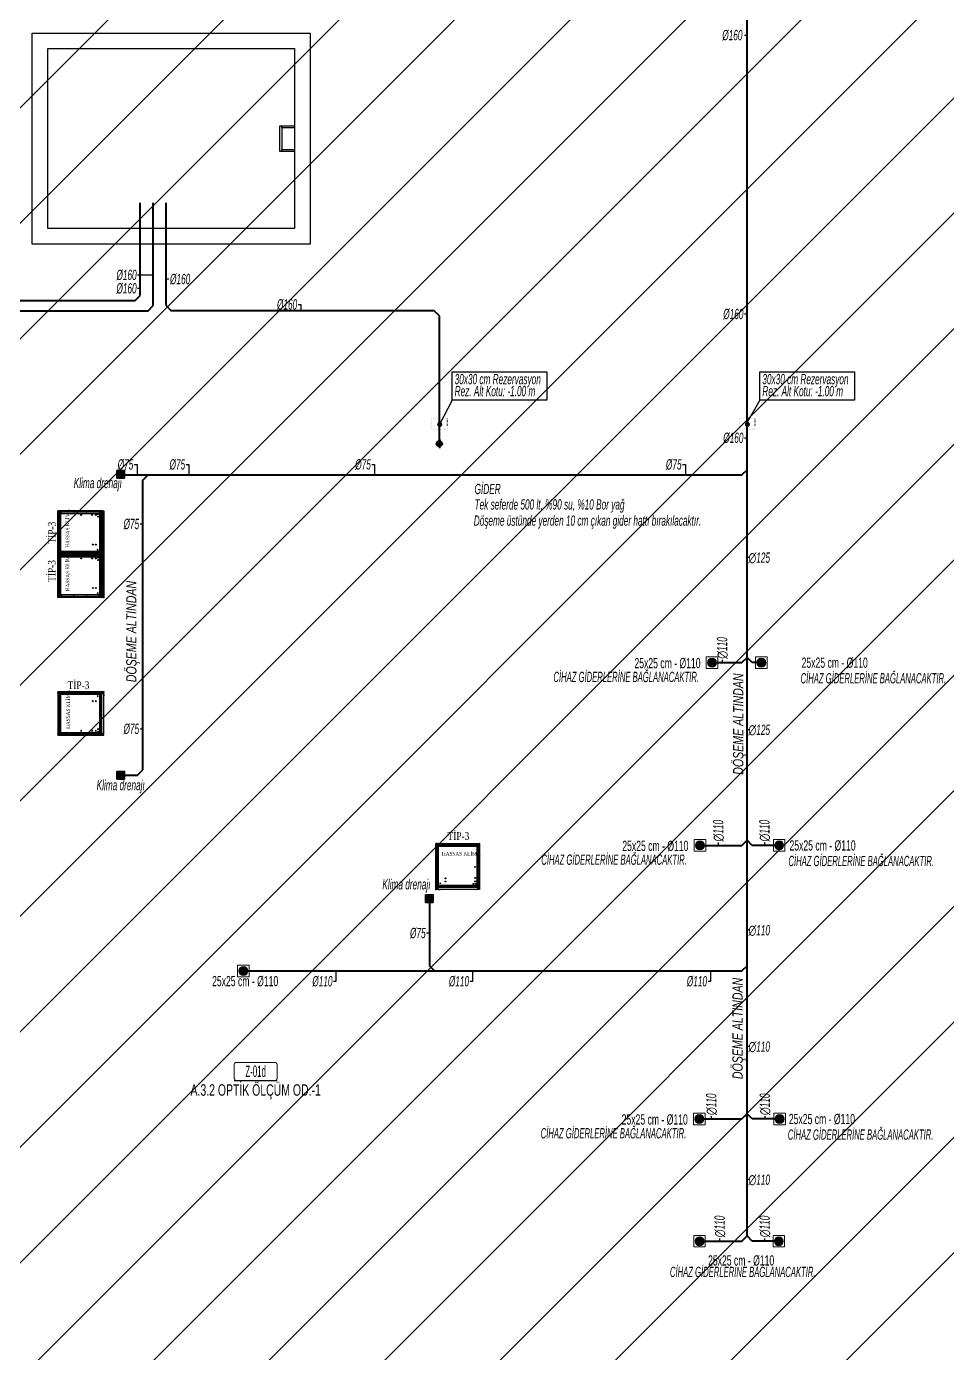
# Model space of a CAD drawing. Header units: centimetres. Extents: x 372964 to 529194, y 28783 to 59011.
# Drawn here: x 494564 to 496354, y 55016 to 57595 of the extents above; entities that cross this region are included whole.
import ezdxf
from ezdxf.enums import TextEntityAlignment as Align
from ezdxf.lldxf.tags import DXFTag

# ---------------------------------------------------------------- set-up
doc = ezdxf.new("R2010")
doc.units = ezdxf.units.CM
doc.linetypes.add('DOT', pattern=[0.25, 0, -0.25])
doc.layers.get('0').update_dxf_attribs({"lineweight": 9})
for name, color, linetype in [('-M-MAHAL-DEBILER', 7, 'Continuous'), ('-M-MAHAL-ETIKET-NOT', 7, 'Continuous'), ('-M-MAHAL-ETIKET-NOTM', 7, 'Continuous'), ('-M-MAHAL-ETK-', 7, 'Continuous'), ('-M-MAHAL-HAVA-DEGISIM', 7, 'Continuous'), ('-M-MAHAL-NO', 7, 'Continuous'), ('-M-MAHAL-NOM', 7, 'Continuous')]:
    doc.layers.add(name, color=color, linetype=linetype)
for name, color, linetype, lineweight in [('0-KRCN REZ.', 4, 'Continuous', 30), ('0-KRCN-HVL-SANTRAL', 11, 'Continuous', 30), ('0-KRCN-M_PİSSU', 111, 'Continuous', 5), ('0-KRCN-SHT-CİHAZ NOTU', 3, 'Continuous', 35), ('0-KRCN-SHT-PİSSU-BORU', 220, 'PISSU_LINE50', 40), ('0-KRCN-SHT-SÜZGEÇBANYO', 171, 'Continuous', 35), ('0-KRCN-SHT-YAZI-ÇAP-PİSSU', 41, 'Continuous', 30), ('0-MEKANİK İSTERLER', 6, 'Continuous', 25), ('0-MEKANİK NOTLAR', 4, 'Continuous', 25)]:
    doc.layers.add(name, color=color, linetype=linetype, lineweight=lineweight)
doc.styles.add('-M-ISSO-TEXT-TTF', font='ARIALN.TTF')
doc.styles.add('-M-MHLETK-NOT', font='romans.shx', dxfattribs={"width": 0.7})
doc.styles.add('-M-MHLETK-TEXT', font='ARIALN.TTF', dxfattribs={"width": 0.7})
doc.styles.add('MUF', font='isocpeur.ttf')
doc.styles.get("Standard").update_dxf_attribs({"font": 'ISOCP.SHX'})
doc.styles.add('YAZI', font='times.ttf')
doc.styles.add('ÇAP', font='arial.ttf', dxfattribs={"height": 18})
doc.styles.add('ÇAP-2', font='ARIALNBI.TTF')
doc.linetypes.add('PISSU_LINE50', pattern='A,50,-10,["C",MUF,S=10,R=0,X=1,Y=-5],0', length=60)
tags = doc.linetypes.add('PİSSU', pattern='A,1.5,-0.2,[")",Standard,S=0.2,R=0,X=-0.04,Y=-0.1],-0.03', length=1.73).pattern_tags.tags
tags[15:16] = [DXFTag(74, 4), DXFTag(75, 0), DXFTag(340, '0'), DXFTag(46, 1.0), DXFTag(50, 0.0), DXFTag(44, 0.0), DXFTag(45, 0.0)]
tags[4:5] = [DXFTag(74, 4), DXFTag(75, 0), DXFTag(340, '0'), DXFTag(46, 1.0), DXFTag(50, 0.0), DXFTag(44, 0.0), DXFTag(45, 0.0)]

# ---------------------------------------------------------------- blocks, each defined once
blk = doc.blocks.new('M-MHLETK-YNG')
at = {"layer": '-M-MAHAL-ETIKET-NOTM', "color": 3, "style": '-M-ISSO-TEXT-TTF', "width": 0.8, "flags": 8}
blk.add_attdef('MAH-ADI2', text='', height=1.11, dxfattribs=at).set_placement((0, -2.55), align=Align.MIDDLE_CENTER)
at = {"layer": '-M-MAHAL-HAVA-DEGISIM', "style": '-M-MHLETK-NOT', "width": 0.5, "flags": 8}
blk.add_attdef('HAVADEG', text='', height=0.6, dxfattribs=at).set_placement((0, 3.61), align=Align.MIDDLE_CENTER)
blk.add_wipeout([(-2.08, 1.74), (2.08, 1.74), (2.08, 0), (-2.08, 0)]).dxf.layer = '-M-MAHAL-ETK-'
at = {"layer": '-M-MAHAL-ETK-', "color": 0}
for p, q in [((-2.08, 0), (2.08, 0)), ((-1.16, 0), (-1.16, 0))]:
    blk.add_line(p, q, dxfattribs=at)
blk.add_lwpolyline([(-1.88, 1.74, 0.1, 0.1, 0), (1.88, 1.74, 0.1, 0.1, -0.414214), (2.08, 1.54, 0.1, 0.1, 0), (2.08, 0.2, 0.1, 0.1, -0.414214), (1.88, 0, 0.1, 0.1, 0), (-1.88, 0, 0.1, 0.1, -0.414214), (-2.08, 0.2, 0.1, 0.1, 0), (-2.08, 1.54, 0.1, 0.1, -0.414214)], format="xyseb", close=True, dxfattribs=at)
at = {"layer": '-M-MAHAL-DEBILER', "color": 4, "style": '-M-MHLETK-NOT', "width": 0.5, "flags": 8}
blk.add_attdef('DEBIS', text='', height=0.4, dxfattribs=at).set_placement((-2.17, 2.15), align=Align.MIDDLE_CENTER)
at = {"layer": '-M-MAHAL-DEBILER', "color": 191, "style": '-M-MHLETK-NOT', "width": 0.5, "flags": 8}
blk.add_attdef('DEBIR', text='', height=0.4, dxfattribs=at).set_placement((-1.61, 2.15), align=Align.MIDDLE_CENTER)
at = {"layer": '-M-MAHAL-DEBILER', "color": 31, "style": '-M-MHLETK-NOT', "width": 0.5, "flags": 8}
blk.add_attdef('DEBIF', text='', height=0.4, dxfattribs=at).set_placement((1.59, 2.15), align=Align.MIDDLE_CENTER)
at = {"layer": '-M-MAHAL-DEBILER', "color": 1, "style": '-M-MHLETK-NOT', "width": 0.5, "flags": 8}
blk.add_attdef('DEBIE', text='', height=0.4, dxfattribs=at).set_placement((2.32, 2.15), align=Align.MIDDLE_CENTER)
at = {"layer": '-M-MAHAL-ETIKET-NOT', "color": 3}
for tag, height, style, width, flags, p in [('KIS', 0.04, '-M-MHLETK-NOT', 0.5, 9, (-2.59, 1.62)), ('ALAN', 0.04, '-M-MHLETK-NOT', 0.5, 9, (-2.58, 1.56)), ('RH', 0.04, '-M-MHLETK-NOT', 0.5, 9, (-2.39, 1.62)), ('YUKSEKLIK', 0.04, '-M-MHLETK-NOT', 0.5, 9, (-2.32, 1.56)), ('YAZ', 0.04, '-M-MHLETK-NOT', 0.5, 9, (-2.18, 1.62)), ('MAH-ADI', 1.11, '-M-ISSO-TEXT-TTF', 0.8, 8, (0, -0.93))]:
    blk.add_attdef(tag, text='', height=height, dxfattribs=dict(at, style=style, width=width, flags=flags)).set_placement(p, align=Align.MIDDLE_CENTER)
at = {"layer": '-M-MAHAL-ETIKET-NOT', "color": 3, "style": '-M-MHLETK-NOT', "width": 0.5, "flags": 9}
for tag, p, height in [('HL', (-2.62, 1.49), 0.0286), ('KLKTR', (-2.62, 1.42), 0.04), ('RDY-BOY1', (-2.61, 1.37), 0.0286), ('RDY-BOY2', (-2.61, 1.32), 0.0286), ('RDY-BOY3', (-2.61, 1.27), 0.0286), ('HLA', (-2.52, 1.49), 0.0286), ('RDY-TIP1', (-2.5, 1.37), 0.0286), ('RDY-TIP2', (-2.5, 1.32), 0.0286), ('RDY-TIP3', (-2.5, 1.27), 0.0286), ('RDY-ADET1', (-2.39, 1.37), 0.0286), ('RDY-ADET2', (-2.39, 1.32), 0.0286), ('RDY-ADET3', (-2.39, 1.27), 0.0286), ('RDY-ISI1', (-2.27, 1.37), 0.0286), ('RDY-ISI2', (-2.27, 1.32), 0.0286), ('RDY-ISI3', (-2.27, 1.27), 0.0286), ('SHG', (-2.23, 1.49), 0.0286), ('AHU', (-2.23, 1.44), 0.0286), ('LHG', (-2.13, 1.49), 0.0286), ('RDY-BNP1', (-2.1, 1.37), 0.0286), ('RDY-BNP2', (-2.1, 1.32), 0.0286), ('RDY-BNP3', (-2.1, 1.27), 0.0286), ('HG', (-2.04, 1.49), 0.0286), ('HGA', (-1.96, 1.49), 0.0286), ('EF', (-1.96, 1.44), 0.0286), ('RDY-BNK1', (-1.96, 1.37), 0.0286), ('RDY-BNK2', (-1.96, 1.32), 0.0286), ('RDY-BNK3', (-1.96, 1.27), 0.0286), ('RDY-BOY4', (-2.61, 1.22), 0.0286), ('KON-BOY1', (-2.61, 1.14), 0.0286), ('KON-BOY2', (-2.61, 1.09), 0.0286), ('KON-BOY3', (-2.61, 1.04), 0.0286), ('FCU-TIP1', (-2.61, 0.96), 0.0286), ('FCU-TIP2', (-2.61, 0.91), 0.0286), ('FCU-TIP3', (-2.61, 0.86), 0.0286), ('VRV-TIP1', (-2.61, 0.76), 0.0286), ('VRV-TIP2', (-2.61, 0.71), 0.0286), ('FCU-ADET1', (-2.52, 0.96), 0.0286), ('FCU-ADET2', (-2.52, 0.91), 0.0286), ('FCU-ADET3', (-2.52, 0.86), 0.0286), ('VRV-ADET1', (-2.52, 0.76), 0.0286), ('VRV-ADET2', (-2.52, 0.71), 0.0286), ('RDY-TIP4', (-2.5, 1.22), 0.0286), ('KON-TIP1', (-2.5, 1.14), 0.0286), ('KON-TIP2', (-2.5, 1.09), 0.0286), ('KON-TIP3', (-2.5, 1.04), 0.0286), ('FCU-KAP1', (-2.4, 0.96), 0.0286), ('FCU-KAP2', (-2.4, 0.91), 0.0286), ('FCU-KAP3', (-2.4, 0.86), 0.0286), ('VRV-KAP1', (-2.4, 0.76), 0.0286), ('VRV-KAP2', (-2.4, 0.71), 0.0286), ('RDY-ADET4', (-2.39, 1.22), 0.0286), ('KON-ADET1', (-2.39, 1.14), 0.0286), ('KON-ADET2', (-2.39, 1.09), 0.0286), ('KON-ADET3', (-2.39, 1.04), 0.0286), ('FCU-DUY1', (-2.27, 0.96), 0.0286), ('FCU-DUY2', (-2.27, 0.91), 0.0286), ('FCU-DUY3', (-2.27, 0.86), 0.0286), ('VRV-DUY1', (-2.27, 0.76), 0.0286), ('VRV-DUY2', (-2.27, 0.71), 0.0286), ('RDY-ISI4', (-2.27, 1.22), 0.0286), ('KON-ISI1', (-2.27, 1.14), 0.0286), ('KON-ISI2', (-2.27, 1.09), 0.0286), ('KON-ISI3', (-2.27, 1.04), 0.0286), ('FCU-SOG1', (-2.15, 0.96), 0.0286), ('FCU-SOG2', (-2.15, 0.91), 0.0286), ('FCU-SOG3', (-2.15, 0.86), 0.0286), ('VRV-SOG1', (-2.15, 0.76), 0.0286), ('VRV-SOG2', (-2.15, 0.71), 0.0286), ('RDY-BNP4', (-2.1, 1.22), 0.0286), ('KON-BNP1', (-2.1, 1.14), 0.0286), ('KON-BNP2', (-2.1, 1.09), 0.0286), ('KON-BNP3', (-2.1, 1.04), 0.0286), ('FCU-ISI1', (-2.04, 0.96), 0.0286), ('FCU-ISI2', (-2.04, 0.91), 0.0286), ('FCU-ISI3', (-2.04, 0.86), 0.0286), ('VRV-ISI1', (-2.04, 0.76), 0.0286), ('VRV-ISI2', (-2.04, 0.71), 0.0286), ('RDY-BNK4', (-1.96, 1.22), 0.0286), ('KON-BNK1', (-1.96, 1.14), 0.0286), ('KON-BNK2', (-1.96, 1.09), 0.0286), ('KON-BNK3', (-1.96, 1.04), 0.0286), ('FCU-DEBI1', (-1.95, 0.96), 0.0286), ('FCU-DEBI2', (-1.95, 0.91), 0.0286), ('FCU-DEBI3', (-1.95, 0.86), 0.0286), ('VRV-DEBI1', (-1.95, 0.76), 0.0286), ('VRV-DEBI2', (-1.95, 0.71), 0.0286), ('FCU-BNP1', (-1.83, 0.96), 0.0286), ('FCU-BNP2', (-1.83, 0.91), 0.0286), ('FCU-BNP3', (-1.83, 0.86), 0.0286), ('VRV-BNP1', (-1.83, 0.76), 0.0286), ('VRV-BNP2', (-1.83, 0.71), 0.0286), ('FCU-BNK1', (-1.61, 0.96), 0.0286), ('FCU-BNK2', (-1.61, 0.91), 0.0286), ('FCU-BNK3', (-1.61, 0.86), 0.0286), ('VRV-BNK1', (-1.61, 0.76), 0.0286), ('VRV-BNK2', (-1.61, 0.71), 0.0286)]:
    blk.add_attdef(tag, p, '', height=height, dxfattribs=at)
at = {"layer": '-M-MAHAL-HAVA-DEGISIM', "style": '-M-MHLETK-NOT', "width": 0.5, "flags": 8}
blk.add_attdef('HAVA', text='', height=0.6, dxfattribs=at).set_placement((0, 2.4), align=Align.MIDDLE_CENTER)
at = {"layer": '-M-MAHAL-NO', "color": 7, "style": '-M-MHLETK-TEXT', "width": 0.6, "flags": 8}
blk.add_attdef('MAH-NO', text='', height=1.11, dxfattribs=at).set_placement((0, 0.89), align=Align.MIDDLE_CENTER)
at = {"layer": '-M-MAHAL-NOM', "color": 7, "style": '-M-MHLETK-TEXT', "width": 0.6, "flags": 8}
blk.add_attdef('MAH-NOM', text='', height=1.11, dxfattribs=at).set_placement((0, 0.89), align=Align.MIDDLE_CENTER)
blk = doc.blocks.new('G$C18012375')
at = {"layer": '0-KRCN-SHT-PİSSU-BORU', "color": 30}
for p, q in [((0, 9), (0, -9)), ((0, 0), (0, 5))]:
    blk.add_line(p, q, dxfattribs=at)
blk.add_circle((0, 0), 5, dxfattribs=at)
for centre, start, end in [((0, -2.5), 90, 270), ((0, 2.5), 270, 90)]:
    blk.add_arc(centre, 2.5, start, end, dxfattribs=at)
at = {"layer": '0-KRCN-SHT-YAZI-ÇAP-PİSSU', "color": 30, "linetype": 'Continuous'}
blk.add_line((-7.5, 0), (7.5, 0), dxfattribs=at)
blk = doc.blocks.new('G$CAA6DA624')
at = {"layer": '0-KRCN-SHT-YAZI-ÇAP-PİSSU', "linetype": 'Continuous'}
blk.add_lwpolyline([(0, 54.6), (184, 54.6), (184, -0.1), (0, 0)], close=True, dxfattribs=at)
at = {"layer": '0-KRCN-SHT-YAZI-ÇAP-PİSSU', "linetype": 'Continuous', "style": 'ÇAP-2', "width": 0.7}
for s, p in [('30x30 cm Rezervasyon', (5.1, 30.7)), ('Rez. Alt Kotu: -1.00 m', (5.1, 7.4))]:
    blk.add_text(s, height=20, dxfattribs=at).set_placement(p)
blk = doc.blocks.new('A$C54E7696C')
at = {"layer": '0-KRCN-M_PİSSU', "color": 41}
for p, q in [((13.3, 7.5), (1.7, 7.5)), ((13.1, 9.1), (1.9, 9.1)), ((13.1, 5.9), (1.9, 5.9)), ((12.4, 4.3), (2.6, 4.3)), ((12.3, 10.7), (2.7, 10.7)), ((10.9, 2.7), (4.1, 2.7)), ((10.7, 12.3), (4.3, 12.3))]:
    blk.add_line(p, q, dxfattribs=at)
at = {"layer": '0-KRCN-M_PİSSU'}
blk.add_lwpolyline([(15, 0), (0, 0), (0, 15), (15, 15)], close=True, dxfattribs=at)
at = {"layer": '0-KRCN-M_PİSSU', "color": 41}
blk.add_circle((7.5, 7.4), 5.83, dxfattribs=at)
blk = doc.blocks.new('*U36')
at = {"layer": '0-KRCN-M_PİSSU', "color": 124}
blk.add_circle((0, 0), 8, dxfattribs=at)
at = {"layer": '0-KRCN-M_PİSSU', "color": 41}
for radius in [6.75, 5.25, 3.75, 2.25, 0.75]:
    blk.add_circle((0, 0), radius, dxfattribs=at)
blk = doc.blocks.new('A$C599c51df')
at = {"layer": '0-KRCN-M_PİSSU', "xscale": 1.493337490610429, "yscale": 1.493337490610429, "zscale": 1.493337490610429}
blk.add_blockref('A$C54E7696C', (0, 0), dxfattribs=at)
at = {"layer": '0-KRCN-M_PİSSU', "xscale": -1, "rotation": 180}
blk.add_blockref('*U36', (11.2, 11.2), dxfattribs=at)
blk = doc.blocks.new('SE2')
at = {"layer": '0-KRCN-HVL-SANTRAL', "color": 7, "linetype": 'Continuous'}
for p, q in [((270.7, 172.9), (270.7, 258.3)), ((270.7, 258.3), (270.9, 258.3)), ((273, 258.5), (270.9, 258.5)), ((270.9, 258.5), (270.9, 258.4)), ((273, 258.4), (270.9, 258.4)), ((270.9, 258.3), (270.9, 258.3)), ((270.9, 258.3), (273, 258.3)), ((270.9, 172.9), (270.9, 258.3)), ((273, 258.3), (273, 254.7)), ((273.1, 254.8), (273.1, 258.3)), ((273.2, 258.3), (273.3, 258.3)), ((273.2, 254.8), (273.2, 258.3)), ((273.3, 256.8), (273.3, 258.3)), ((352.6, 258.3), (273.3, 258.3)), ((273.3, 258.3), (273.3, 256.8)), ((273.4, 258.5), (352.5, 258.5)), ((352.7, 258.3), (352.6, 258.3)), ((352.6, 258.3), (352.6, 256.8)), ((352.6, 256.8), (352.6, 258.3)), ((352.7, 254.8), (352.7, 258.3)), ((354.9, 258.3), (352.8, 258.3)), ((352.8, 258.3), (352.8, 254.7)), ((352.8, 254.8), (352.8, 258.3)), ((352.9, 258.5), (354.9, 258.5)), ((352.9, 258.4), (354.9, 258.4)), ((354.9, 258.5), (354.9, 258.4)), ((354.9, 172.9), (354.9, 258.3)), ((354.9, 258.3), (354.9, 258.3)), ((355.1, 258.3), (354.9, 258.3)), ((355.1, 172.9), (355.1, 258.3)), ((273, 254.7), (273, 254.7)), ((273, 254.7), (273, 254.7)), ((273, 254.7), (273.2, 254.7)), ((273, 176.2), (273, 254.7)), ((273.1, 254.8), (273.2, 254.8)), ((273.2, 256.8), (273.3, 256.8)), ((273.9, 256.3), (273.2, 256.3)), ((352.7, 255.9), (273.2, 255.9)), ((273.2, 254.7), (273.2, 254.8)), ((273.2, 254.7), (273.2, 176.2)), ((275.8, 253.3), (273.2, 253.3)), ((352.6, 256.8), (273.3, 256.8)), ((273.4, 256.6), (273.4, 256.6)), ((352.5, 256.6), (273.4, 256.6)), ((275.9, 253.3), (273.6, 253.3)), ((273.6, 253.3), (273.6, 177.3)), ((273.9, 256.5), (273.9, 256.6)), ((351.9, 256.5), (273.9, 256.5)), ((273.9, 256.2), (273.9, 256.5)), ((351.9, 256.2), (273.9, 256.2)), ((274.2, 256.6), (274.2, 256.5)), ((274.2, 256.5), (351.6, 256.5)), ((276.1, 254), (275.8, 254)), ((275.8, 254), (275.8, 253.3)), ((275.9, 177.3), (275.9, 253.3)), ((276.1, 253.7), (276.1, 254)), ((276.1, 253.7), (349.7, 253.7)), ((276.1, 253.3), (276.1, 253.7)), ((349.7, 253.3), (276.1, 253.3)), ((349.7, 254), (350, 254)), ((349.7, 253.7), (349.7, 254)), ((349.7, 253.3), (349.7, 253.7)), ((352.3, 253.3), (349.9, 253.3)), ((349.9, 253.3), (349.9, 177.3)), ((350, 254), (350, 253.3)), ((352.7, 253.3), (350, 253.3)), ((351.6, 256.5), (351.6, 256.6)), ((351.9, 256.6), (351.9, 256.5)), ((351.9, 256.2), (351.9, 256.5)), ((352.7, 256.3), (351.9, 256.3)), ((352.3, 177.3), (352.3, 253.3)), ((352.5, 256.6), (352.5, 256.6)), ((352.7, 256.8), (352.6, 256.8)), ((352.7, 254.7), (352.7, 254.8)), ((352.8, 254.8), (352.7, 254.8)), ((352.9, 254.7), (352.7, 254.7)), ((352.7, 254.7), (352.7, 176.2)), ((352.9, 254.7), (352.8, 254.7)), ((352.9, 254.7), (352.9, 254.7)), ((352.9, 176.2), (352.9, 254.7)), ((270.7, 172.9), (270.9, 172.9)), ((270.9, 172.8), (270.9, 172.9)), ((270.9, 172.8), (272.7, 172.8)), ((270.9, 172.7), (270.9, 172.8)), ((272.8, 172.8), (270.9, 172.8)), ((270.9, 172.7), (272.7, 172.7)), ((272.8, 174.5), (272.8, 172.8)), ((273.2, 174.5), (272.8, 174.5)), ((272.8, 174.4), (273.8, 174.3)), ((273, 174.3), (272.8, 174.3)), ((273.7, 174.3), (272.8, 174.3)), ((272.8, 172.9), (272.8, 174.1)), ((272.9, 172.9), (272.9, 174.1)), ((273, 176.2), (273.2, 176.2)), ((273, 176.2), (273, 176.2)), ((273.2, 176.2), (273, 176.2)), ((273, 174.3), (273.6, 174.3)), ((273, 174.2), (273.6, 174.2)), ((273.2, 177.3), (275.8, 177.3)), ((273.2, 176.2), (273.2, 176.2)), ((273.2, 176.2), (273.2, 174.5)), ((273.2, 174.8), (274, 174.7)), ((273.2, 173.5), (273.2, 171.9)), ((273.3, 173.5), (273.3, 171.9)), ((273.3, 171.8), (275.3, 169.5)), ((274, 173.7), (273.4, 173.7)), ((274, 173.6), (273.4, 173.6)), ((274.2, 173.5), (273.4, 173.5)), ((273.4, 173.5), (273.4, 171.9)), ((273.4, 171.9), (275.4, 169.6)), ((273.4, 171.9), (275.4, 169.7)), ((273.5, 173.8), (273.5, 173.7)), ((352.3, 173.8), (273.5, 173.8)), ((273.6, 177.3), (275.9, 177.3)), ((273.7, 174.3), (273.6, 174.3)), ((273.6, 174.3), (273.6, 174.2)), ((273.8, 173.5), (274, 173.5)), ((274, 174.7), (273.9, 174.4)), ((274, 174.7), (274.2, 174.7)), ((274, 173.6), (274, 173.7)), ((274, 173.7), (274.2, 173.7)), ((274, 173.5), (274, 173.6)), ((274.1, 173.5), (274.1, 173.6)), ((274.2, 173.6), (274.1, 173.6)), ((274.2, 174.7), (352.7, 174.7)), ((274.2, 174.7), (275, 174.7)), ((274.2, 174.7), (274.2, 174.5)), ((351.7, 174.5), (274.2, 174.5)), ((274.2, 174.5), (274.2, 174.5)), ((274.2, 173.7), (351.7, 173.7)), ((274.2, 173.7), (274.2, 173.5)), ((274.2, 173.5), (274.2, 173.5)), ((274.2, 173.5), (274.2, 173.5)), ((274.2, 173.5), (274.2, 173.5)), ((351.7, 173.5), (274.2, 173.5)), ((275, 174.5), (275, 174.7)), ((275.4, 174.5), (275.5, 174.5)), ((275.4, 169.7), (275.5, 169.7)), ((275.5, 169.7), (275.5, 169.7)), ((275.5, 169.7), (350.4, 169.7)), ((275.5, 169.7), (275.5, 169.5)), ((275.5, 169.6), (275.5, 169.6)), ((275.5, 169.6), (275.5, 169.5)), ((275.5, 169.5), (275.5, 169.5)), ((350.4, 169.5), (275.5, 169.5)), ((275.8, 176.6), (275.8, 177.3)), ((276.1, 176.6), (275.8, 176.6)), ((275.8, 169.5), (275.8, 169.3)), ((278.6, 169.3), (275.8, 169.3)), ((275.8, 169.3), (278.6, 169.3)), ((275.8, 169.3), (276.1, 169)), ((276.1, 177.3), (349.7, 177.3)), ((276.1, 177.3), (276.1, 176.9)), ((276.1, 176.9), (276.1, 176.6)), ((349.7, 176.9), (276.1, 176.9)), ((278.3, 169), (276.1, 169)), ((276.2, 169), (278.3, 169)), ((278.3, 169), (278.6, 169.3)), ((278.6, 169.3), (278.6, 169.5)), ((315.3, 169.5), (315.3, 169)), ((315.9, 169), (315.3, 169)), ((315.9, 169), (315.9, 169.5)), ((333.4, 169), (315.9, 169)), ((333.4, 169.5), (333.4, 169)), ((334, 169), (333.4, 169)), ((334, 169), (334, 169.5)), ((349.7, 177.3), (349.7, 176.9)), ((349.7, 176.9), (349.7, 176.6)), ((349.7, 176.6), (350, 176.6)), ((349.9, 177.3), (352.3, 177.3)), ((350, 177.3), (352.7, 177.3)), ((350, 176.6), (350, 177.3)), ((350.4, 169.7), (350.4, 169.5)), ((350.4, 169.7), (350.4, 169.7)), ((350.4, 169.7), (350.5, 169.7)), ((350.4, 169.6), (350.4, 169.5)), ((350.4, 169.6), (350.4, 169.6)), ((350.4, 169.5), (350.4, 169.5)), ((350.5, 169.6), (352.5, 171.9)), ((350.5, 169.7), (352.5, 171.9)), ((350.5, 169.5), (352.6, 171.8)), ((351, 170.2), (351, 170.3)), ((351.7, 169.6), (351.1, 170.2)), ((351.2, 170.3), (351.4, 170.1)), ((352.4, 169.6), (351.4, 170.5)), ((351.4, 170.1), (351.6, 170.3)), ((351.7, 173.5), (351.7, 173.7)), ((351.7, 173.7), (351.8, 173.7)), ((351.7, 173.5), (351.7, 173.6)), ((351.7, 173.6), (351.7, 173.6)), ((352.5, 173.5), (351.7, 173.5)), ((351.7, 173.5), (351.7, 173.5)), ((351.7, 173.5), (351.7, 173.5)), ((351.7, 173.5), (351.7, 173.5)), ((352, 169.9), (351.7, 169.6)), ((351.7, 169.6), (352, 169.9)), ((351.7, 169.6), (351.7, 169.6)), ((352.4, 173.7), (351.8, 173.7)), ((351.8, 173.6), (351.8, 173.7)), ((352.4, 173.6), (351.8, 173.6)), ((351.8, 173.5), (351.8, 173.6)), ((351.8, 173.5), (352, 173.5)), ((352, 171.3), (351.9, 171.3)), ((352, 171.3), (352, 171.3)), ((352.1, 174.3), (352.2, 174.3)), ((352.2, 174.3), (352.2, 174.2)), ((352.2, 174.3), (352.8, 174.3)), ((352.2, 174.2), (352.8, 174.2)), ((352.3, 173.8), (352.3, 173.7)), ((352.4, 171.6), (352.6, 171.4)), ((352.5, 171.9), (352.5, 173.5)), ((352.5, 171.9), (352.5, 173.5)), ((352.6, 171.9), (352.6, 173.5)), ((352.6, 171.4), (353.5, 172.5)), ((352.7, 176.2), (352.7, 176.2)), ((352.9, 176.2), (352.7, 176.2)), ((352.7, 176.2), (352.7, 174.5)), ((352.7, 176.2), (352.9, 176.2)), ((352.7, 174.5), (352.7, 174.3)), ((352.7, 174.5), (353.1, 174.5)), ((352.9, 176.2), (352.9, 176.2)), ((352.9, 172.9), (352.9, 174.1)), ((353.4, 170.2), (352.9, 169.6)), ((353, 172.9), (353, 174.1)), ((353, 172.7), (353.1, 172.7)), ((353, 172), (353, 172.7)), ((353.1, 174.5), (353.1, 172.8)), ((353.1, 172.8), (354.9, 172.8)), ((354.9, 172.8), (353.1, 172.8)), ((354.9, 172.7), (353.1, 172.7)), ((353.1, 172.7), (353.1, 172.1)), ((353.4, 170.7), (353.6, 170.9)), ((354, 172.5), (354.6, 172)), ((354.6, 171.5), (354.1, 170.9)), ((354.2, 170.9), (354.1, 170.9)), ((354.2, 171), (354.2, 170.9)), ((354.5, 172.7), (354.5, 172)), ((354.5, 172.7), (354.5, 172)), ((354.5, 172.1), (354.5, 172.7)), ((354.5, 171.4), (354.5, 171.3)), ((354.5, 171.4), (354.5, 171.3)), ((354.5, 171.3), (354.5, 171.3)), ((354.5, 171.3), (354.5, 171.3)), ((354.5, 171.3), (354.5, 171.3)), ((354.9, 172.8), (354.9, 172.9)), ((355.1, 172.9), (354.9, 172.9)), ((354.9, 172.7), (354.9, 172.8))]:
    blk.add_line(p, q, dxfattribs=at)
blk.add_lwpolyline([(270.7, 258.5), (355.1, 258.5), (355.1, 169.5), (270.7, 169.5)], close=True, dxfattribs=at)
for centre, radius in [((274, 251.9), 0.35), ((351.8, 251.9), 0.35), ((274, 227.5), 0.35), ((346.6, 213.3), 0.9), ((351.8, 227.5), 0.35), ((274, 203.1), 0.35), ((279.2, 181.3), 0.9), ((289.2, 190.8), 0.9), ((289.2, 184.8), 0.9), ((343.6, 180.4), 0.9), ((346.8, 191.8), 0.9), ((346.8, 185), 0.9), ((348.3, 180.4), 0.9), ((351.8, 203.1), 0.35), ((274, 178.7), 0.35), ((351.8, 178.7), 0.35)]:
    blk.add_circle(centre, radius, dxfattribs=at)
for centre, radius, start, end in [((270.9, 258.3), 0.2, 90, 180), ((270.9, 258.3), 0.1, 90, 180), ((273, 258.3), 0.2, 0, 90), ((273, 258.3), 0.1, 0, 90), ((273.4, 258.3), 0.2, 90, 180), ((273.4, 258.3), 0.1, 157.5, 180), ((352.5, 258.3), 0.2, 0, 90), ((352.5, 258.3), 0.1, 0, 32.8923), ((352.9, 258.3), 0.2, 90, 180), ((352.9, 258.3), 0.1, 90, 180), ((354.9, 258.3), 0.2, 0, 90), ((354.9, 258.3), 0.1, 0, 90), ((273.4, 256.8), 0.2, 180, 270), ((352.5, 256.8), 0.2, 270, 0), ((270.9, 172.9), 0.2, 180, 270), ((270.9, 172.9), 0.1, 180, 270), ((272.7, 172.9), 0.2, 270, 0), ((272.7, 172.9), 0.1, 270, 0), ((273, 174.1), 0.2, 90, 180), ((273, 174.1), 0.1, 90, 180), ((273.4, 173.5), 0.2, 90, 180), ((273.4, 171.9), 0.2, 180, 222), ((273.4, 173.5), 0.1, 90, 180), ((273.4, 171.9), 0.1, 180, 222), ((274.2, 173.8), 0.65, 90, 180), ((273.8, 173.3), 0.2, 90, 112.3795), ((274, 173.6), 0.1, 0, 90), ((275, 174), 0.7, 50.2113, 90), ((275.5, 169.7), 0.2, 222, 270), ((275.5, 169.7), 0.1, 222, 270), ((275, 174), 0.7, 45.9033, 50.2113), ((275.9, 169.3), 0.05, 180, 225), ((276.2, 169), 0.05, 225, 270), ((278.3, 169), 0.05, 270, 315), ((278.6, 169.3), 0.05, 315, 0), ((350.4, 169.7), 0.1, 270, 318), ((350.4, 169.7), 0.2, 270, 318), ((351.7, 173.8), 0.65, 0, 90), ((351.8, 173.6), 0.1, 90, 180), ((352, 173.3), 0.2, 67.6205, 90), ((352.4, 173.5), 0.2, 0, 90), ((352.4, 173.5), 0.1, 0, 90), ((352.7, 169.9), 0.381, 228, 318), ((352.4, 171.9), 0.1, 318, 0), ((352.4, 171.9), 0.2, 318, 0), ((352.8, 174.1), 0.2, 0, 90), ((352.8, 174.1), 0.1, 0, 90), ((353.1, 172.9), 0.2, 180, 270), ((353.1, 172.9), 0.1, 180, 270), ((353.2, 170.4), 0.381, 318, 48), ((353.8, 172.2), 0.381, 48, 138), ((353.8, 171.2), 0.381, 228, 318), ((354.2, 171.3), 0.38, 270, 0), ((354.2, 171.3), 0.3, 275.5701, 0), ((354.2, 171.3), 0.38, 270, 0), ((354.3, 171.7), 0.381, 318, 48), ((354.9, 172.9), 0.1, 270, 0), ((354.9, 172.9), 0.2, 270, 0)]:
    blk.add_arc(centre, radius, start, end, dxfattribs=at)
for centre, major_axis, start_param, end_param in [((273.4, 256.8), (0, 0.2), 1.570796, 3.141593), ((352.5, 256.8), (0, -0.2), 0, 1.570796)]:
    blk.add_ellipse(centre, major_axis=major_axis, ratio=0.5, start_param=start_param, end_param=end_param, dxfattribs=at)
for points in [[(273.4, 258.5), (273.4, 258.5), (273.4, 258.5), (273.3, 258.4), (273.3, 258.4), (273.3, 258.4), (273.3, 258.4), (273.3, 258.3), (273.3, 258.3), (273.3, 258.3)], [(352.6, 258.3), (352.6, 258.3), (352.6, 258.3), (352.5, 258.4), (352.5, 258.4), (352.5, 258.4), (352.5, 258.4), (352.5, 258.5), (352.5, 258.5), (352.5, 258.5)]]:
    blk.add_open_spline(points, degree=3, knots=[0, 0, 0, 0, 0.25, 0.25, 0.5, 0.5, 0.75, 0.75, 1, 1, 1, 1], dxfattribs=at)
blk.add_point((270.7, 169.5), dxfattribs=at)
blk = doc.blocks.new('0-MEK-SHT-SÜZGEÇ BANYO-1')
at = {"layer": '0-KRCN-SHT-SÜZGEÇBANYO', "color": 120, "lineweight": 20}
for p, q in [((-5, -4.5), (5, -4.5)), ((-5, -6.5), (5, -6.5)), ((-5, -8.5), (5, -8.5)), ((-5, -10.5), (5, -10.5))]:
    blk.add_line(p, q, dxfattribs=at)
at = {"layer": '0-KRCN-SHT-SÜZGEÇBANYO'}
blk.add_lwpolyline([(-7.5, 0), (7.5, 0), (7.5, -15), (-7.5, -15)], close=True, dxfattribs=at)
at = {"layer": '0-KRCN-SHT-SÜZGEÇBANYO', "color": 120, "lineweight": 20}
blk.add_lwpolyline([(-5, -2.5), (5, -2.5), (5, -12.5), (-5, -12.5)], close=True, dxfattribs=at)
at = {"layer": '0-KRCN-SHT-SÜZGEÇBANYO'}
blk.add_circle((0, -7.5), 3.5, dxfattribs=at)

msp = doc.modelspace()

# ---------------------------------------------------------------- hatches: boundary and pattern name
h = msp.add_hatch()
h.set_pattern_fill('ANSI31', color=8, scale=50, style=0)
h.paths.add_polyline_path([(475400, 51640), (498580, 51640), (498580, 57840), (475400, 57840)])
at = {"layer": '0-KRCN-SHT-YAZI-ÇAP-PİSSU', "linetype": 'Continuous'}
h = msp.add_hatch(color=256, dxfattribs=at)
h.dxf.hatch_style = 1
edge = h.paths.add_edge_path()
edge.add_arc((495367.293, 56821.949), 5, -90, 270, ccw=False)
h = msp.add_hatch(color=256, dxfattribs=at)
h.dxf.hatch_style = 1
edge = h.paths.add_edge_path()
edge.add_arc((495965.45, 56821.949), 5, -90, 270, ccw=False)

# ---------------------------------------------------------------- linework, layer by layer
at = {"layer": '0-KRCN REZ.', "linetype": 'DOT', "ltscale": 10}
for points in [[(495381.746, 56812.563), (495351.746, 56812.563), (495351.746, 56832.563), (495381.746, 56832.563)], [(495979.903, 56812.563), (495949.903, 56812.563), (495949.903, 56832.563), (495979.903, 56832.563)]]:
    msp.add_lwpolyline(points, close=True, dxfattribs=at)
at = {"layer": '0-KRCN-SHT-PİSSU-BORU'}
for p, q in [((495964.903, 55244.355), (495964.903, 57662.403)), ((494750.478, 56723.719), (495954.903, 56723.719)), ((494790.308, 56713.719), (494800.308, 56723.719)), ((495954.903, 56723.719), (495964.903, 56733.719)), ((494790.308, 56150.426), (494790.308, 56713.719)), ((495954.903, 56358.967), (495964.903, 56368.967)), ((495974.903, 56358.967), (495964.903, 56368.967)), ((495896.746, 56358.967), (495954.903, 56358.967)), ((495992.611, 56358.967), (495974.903, 56358.967)), ((494750.746, 56140.063), (494779.945, 56140.063)), ((494779.945, 56140.063), (494790.308, 56150.426)), ((495873.141, 56003.731), (495954.903, 56003.731)), ((495954.903, 56003.731), (495964.903, 56013.731)), ((495974.903, 56003.731), (495964.903, 56013.731)), ((496027.206, 56003.731), (495974.903, 56003.731)), ((495347.246, 55896.563), (495347.246, 55769.492)), ((495357.246, 55759.492), (495347.246, 55769.492)), ((495954.903, 55759.492), (495964.903, 55769.492)), ((494985.751, 55759.492), (495954.903, 55759.492)), ((495871.912, 55471.894), (495954.903, 55471.894)), ((495954.903, 55471.894), (495964.903, 55481.894)), ((495974.903, 55471.894), (495964.903, 55481.894)), ((496028.114, 55471.894), (495974.903, 55471.894)), ((495872.446, 55234.355), (495954.903, 55234.355)), ((495954.903, 55234.355), (495964.903, 55244.355)), ((495974.903, 55234.355), (495964.903, 55244.355)), ((496026.544, 55234.355), (495974.903, 55234.355))]:
    msp.add_line(p, q, dxfattribs=at)
at = {"layer": '0-KRCN-SHT-PİSSU-BORU', "color": 30}
for p, q in [((494785.308, 57072.854), (494785.308, 57252.563)), ((494810.308, 57052.854), (494810.308, 57252.563)), ((494835.308, 57052.854), (494835.308, 57252.563)), ((493975.298, 57062.854), (494775.308, 57062.854)), ((494775.308, 57062.854), (494785.308, 57072.854)), ((493975.298, 57042.854), (494800.308, 57042.854)), ((494800.308, 57042.854), (494810.308, 57052.854)), ((494835.308, 57052.854), (494845.308, 57042.854)), ((495356.746, 57042.854), (494845.308, 57042.854)), ((495366.746, 57032.854), (495356.746, 57042.854)), ((495366.746, 56784.563), (495366.746, 57032.854))]:
    msp.add_line(p, q, dxfattribs=at)
at = {"layer": '0-KRCN-SHT-YAZI-ÇAP-PİSSU', "linetype": 'Continuous'}
for p, q in [((495959.557, 57578.587), (495964.903, 57578.587)), ((494780.124, 57112.69), (494810.308, 57112.69)), ((494780.124, 57086.612), (494785.308, 57086.612)), ((494840.977, 57104.586), (494835.308, 57104.586)), ((495092.271, 57055.321), (495097.456, 57055.321)), ((495097.456, 57055.321), (495097.456, 57042.854)), ((495959.718, 57036.647), (495964.903, 57036.647)), ((495391.254, 56869.404), (495366.746, 56821.507)), ((495989.411, 56869.404), (495964.151, 56825.253)), ((495959.718, 56796.051), (495964.903, 56796.051)), ((494773.642, 56744.33), (494778.988, 56744.33)), ((494778.988, 56744.33), (494778.988, 56723.719)), ((494874.458, 56744.33), (494879.805, 56744.33)), ((494879.805, 56744.33), (494879.805, 56723.719)), ((495235.47, 56744.33), (495240.816, 56744.33)), ((495240.816, 56744.33), (495240.816, 56723.719)), ((495839.45, 56744.33), (495844.797, 56744.33)), ((495844.797, 56744.33), (495844.797, 56723.719)), ((494784.962, 56628.537), (494790.308, 56628.537)), ((495970.249, 56563.105), (495964.903, 56563.105)), ((495896.746, 56366.467), (495896.746, 56351.467)), ((495916.17, 56364.313), (495916.17, 56358.967)), ((494784.962, 56230.338), (494790.308, 56230.338)), ((495970.249, 56228.437), (495964.903, 56228.437)), ((495908.583, 56009.077), (495908.583, 56003.731)), ((495998.403, 56009.077), (495998.403, 56003.731)), ((495341.899, 55833.368), (495347.246, 55833.368)), ((495970.249, 55838.769), (495964.903, 55838.769)), ((495166.31, 55739.653), (495166.31, 55759.492)), ((495431.725, 55739.653), (495431.725, 55759.492)), ((495894.33, 55739.653), (495894.33, 55759.492)), ((495160.964, 55739.653), (495166.31, 55739.653)), ((495426.379, 55739.653), (495431.725, 55739.653)), ((495888.984, 55739.653), (495894.33, 55739.653)), ((495970.249, 55612.728), (495964.903, 55612.728)), ((495894.981, 55477.24), (495894.981, 55471.894)), ((495999.178, 55477.24), (495999.178, 55471.894)), ((495970.249, 55353.876), (495964.903, 55353.876)), ((495911.375, 55239.701), (495911.375, 55234.355)), ((495998.873, 55239.701), (495998.873, 55234.355))]:
    msp.add_line(p, q, dxfattribs=at)
at = {"layer": '0-MEKANİK NOTLAR', "color": 8}
for points in [[(494575.308, 57582.563), (495115.308, 57582.563), (495115.308, 57172.563), (494575.308, 57172.563)], [(494605.308, 57552.563), (495085.308, 57552.563), (495085.308, 57202.563), (494605.308, 57202.563)]]:
    msp.add_lwpolyline(points, close=True, dxfattribs=at)
at = {"layer": '0-MEKANİK NOTLAR', "color": 4}
for points in [[(495056.308, 57352.563), (495056.308, 57402.563), (495060.308, 57402.563), (495060.308, 57352.563)], [(495060.308, 57402.563), (495085.308, 57402.563), (495085.308, 57398.563), (495060.308, 57398.563)], [(495060.308, 57356.563), (495085.308, 57356.563), (495085.308, 57352.563), (495060.308, 57352.563)]]:
    msp.add_lwpolyline(points, close=True, dxfattribs=at)

# ---------------------------------------------------------------- block references
at = {"layer": '0-KRCN-M_PİSSU', "linetype": 'PİSSU'}
for p in [(495885.545, 56347.767), (495981.41, 56347.767), (495861.941, 55992.531), (496016.005, 55992.531), (494974.551, 55748.292), (495860.711, 55460.693), (496016.914, 55460.693), (495861.246, 55223.155), (496015.344, 55223.155)]:
    msp.add_blockref('A$C599c51df', p, dxfattribs=at)
at = {"layer": '0-KRCN-SHT-PİSSU-BORU', "color": 30}
msp.add_blockref('G$C18012375', (495366.746, 56784.563), dxfattribs=at)
at = {"layer": '0-KRCN-SHT-SÜZGEÇBANYO', "xscale": -1, "rotation": 270}
for p in [(494754.746, 56725.063), (494754.746, 56140.063), (495354.746, 55900.063)]:
    msp.add_blockref('0-MEK-SHT-SÜZGEÇ BANYO-1', p, dxfattribs=at)
at = {"layer": '0-KRCN-SHT-YAZI-ÇAP-PİSSU', "linetype": 'Continuous'}
for p in [(495391.254, 56869.404), (495989.411, 56869.404)]:
    msp.add_blockref('G$CAA6DA624', p, dxfattribs=at)
at = {"layer": '0-MEKANİK İSTERLER', "color": 4, "rotation": 89.99999999999999}
for p in [(494883.718, 56299.187), (494883.718, 56214.787)]:
    msp.add_blockref('SE2', p, dxfattribs=at)
at = {"layer": '0-MEKANİK İSTERLER', "color": 4, "xscale": -1, "rotation": 90}
msp.add_blockref('SE2', (494883.718, 56572.958), dxfattribs=at)
at = {"layer": '0-MEKANİK İSTERLER', "color": 4}
msp.add_blockref('SE2', (495089.337, 55748.59), dxfattribs=at)

# ---------------------------------------------------------------- texts
at = {"layer": '0-KRCN-M_PİSSU', "style": 'ÇAP', "width": 0.6}
for p in [(495810.136, 56347.996, -0.458), (496135.144, 56348.821, -0.458), (495786.531, 55992.76, -0.458), (496111.539, 55993.585, -0.458), (494989.141, 55729.859, -0.458), (495785.302, 55460.923, -0.458), (496110.31, 55461.748, -0.458), (495953.278, 55186.882, -0.458)]:
    msp.add_text('25x25 cm - Ø110', height=20, dxfattribs=at).set_placement(p, align=Align.CENTER)
at = {"layer": '0-KRCN-SHT-CİHAZ NOTU', "linetype": 'Continuous', "style": 'ÇAP-2', "width": 0.65}
for p in [(495588.432, 56321.174), (496068.869, 56318.571), (495564.828, 55965.938), (496045.264, 55963.335), (495563.598, 55434.1), (496044.034, 55431.498), (495814.926, 55164.603)]:
    msp.add_text('CİHAZ GİDERLERİNE BAĞLANACAKTIR. ', height=20, dxfattribs=at).set_placement(p)
at = {"layer": '0-KRCN-SHT-YAZI-ÇAP-PİSSU', "linetype": 'Continuous', "style": 'ÇAP-2', "width": 0.7}
for s, p in [('%%C160', (495955.858, 57578.795)), ('%%C160', (494778.177, 57112.657)), ('%%C160', (494882.362, 57104.554)), ('%%C160', (494778.177, 57086.579)), ('%%C160', (495090.324, 57055.354)), ('%%C160', (495957.771, 57036.614)), ('%%C160', (495957.771, 56796.018)), ('%%C75', (494771.646, 56744.284)), ('%%C75', (494872.463, 56744.284)), ('%%C75', (495233.475, 56744.284)), ('%%C75', (495837.455, 56744.284)), ('%%C75', (494782.967, 56628.491)), ('∅125', (496009.398, 56563.059)), ('%%C75', (494782.967, 56230.292)), ('∅125', (496009.398, 56228.39)), ('∅110', (496009.398, 55838.723)), ('%%C75', (495339.904, 55833.322)), ('%%C110', (495158.969, 55739.607)), ('%%C110', (495424.383, 55739.607)), ('%%C110', (495886.989, 55739.607)), ('∅110', (496009.398, 55612.682)), ('∅110', (496009.398, 55353.83))]:
    msp.add_text(s, height=20, dxfattribs=at).set_placement(p, align=Align.MIDDLE_RIGHT)
for p in [(494655.926, 56698.135), (494700.428, 56110.804), (495255.874, 55918.051)]:
    msp.add_text('Klima drenajı', height=20, dxfattribs=at).set_placement(p)
at = {"layer": '0-KRCN-SHT-YAZI-ÇAP-PİSSU', "color": 30, "linetype": 'Continuous', "style": 'ÇAP-2', "width": 0.7}
for s, p in [('GİDER ', (495435.08, 56686.454)), ('Tek seferde 500 lt. %%%90 su, %%%10 Bor yağ', (495435.08, 56656.454)), ('Döşeme üstünde yerden 10 cm çıkan gider hattı bırakılacaktır.', (495433.553, 56625.073))]:
    msp.add_text(s, height=20, dxfattribs=at).set_placement(p)
at = {"layer": '0-KRCN-SHT-YAZI-ÇAP-PİSSU', "linetype": 'Continuous', "style": 'ÇAP-2', "width": 0.9}
for p in [(494767.901, 56320.785, -0.458), (495947.589, 56140.909, -0.458), (495946.318, 55549.288, -0.458)]:
    msp.add_text('DÖŞEME ALTINDAN', height=20, rotation=90, dxfattribs=at).set_placement(p, align=Align.MIDDLE_LEFT)
at = {"layer": '0-KRCN-SHT-YAZI-ÇAP-PİSSU', "linetype": 'Continuous', "style": 'ÇAP-2', "width": 0.7}
for p in [(495916.216, 56408.462), (495908.629, 56053.226), (495998.449, 56053.226), (495895.027, 55521.388), (495999.224, 55521.388), (495911.421, 55283.85), (495998.919, 55283.85)]:
    msp.add_text('∅110', height=20, rotation=90, dxfattribs=at).set_placement(p, align=Align.MIDDLE_RIGHT)
at = {"layer": '0-MEKANİK NOTLAR', "style": 'YAZI', "width": 0.8}
for s, height, p in [('HASSAS KLİMA', 7, (494647.547, 56582.222)), ('TİP-3', 15, (494620.699, 56590.452)), ('TİP-3', 15, (494620.699, 56515.969)), ('HASSAS KLİMA', 7, (494647.547, 56497.822)), ('HASSAS KLİMA', 7, (494648.387, 56230.135))]:
    msp.add_text(s, height=height, rotation=90, dxfattribs=at).set_placement(p)
for s, height, p in [('TİP-3', 15, (494643.988, 56307.489)), ('TİP-3', 15, (495382.521, 56014.403)), ('HASSAS KLİMA', 7, (495371.467, 55983.921))]:
    msp.add_text(s, height=height, dxfattribs=at).set_placement(p)

# ---------------------------------------------------------------- next in the draw order: block references
at = {"layer": '-M-MAHAL-ETK-', "xscale": 20, "yscale": 20, "zscale": 20}
msp.add_blockref('M-MHLETK-YNG', (495009.541, 55546.74), dxfattribs=at).add_auto_attribs({'MAH-NO': 'Z-01d', 'MAH-ADI': 'A.3.2 OPTİK ÖLÇÜM OD.-1'})

doc.saveas('drawing.dxf')
